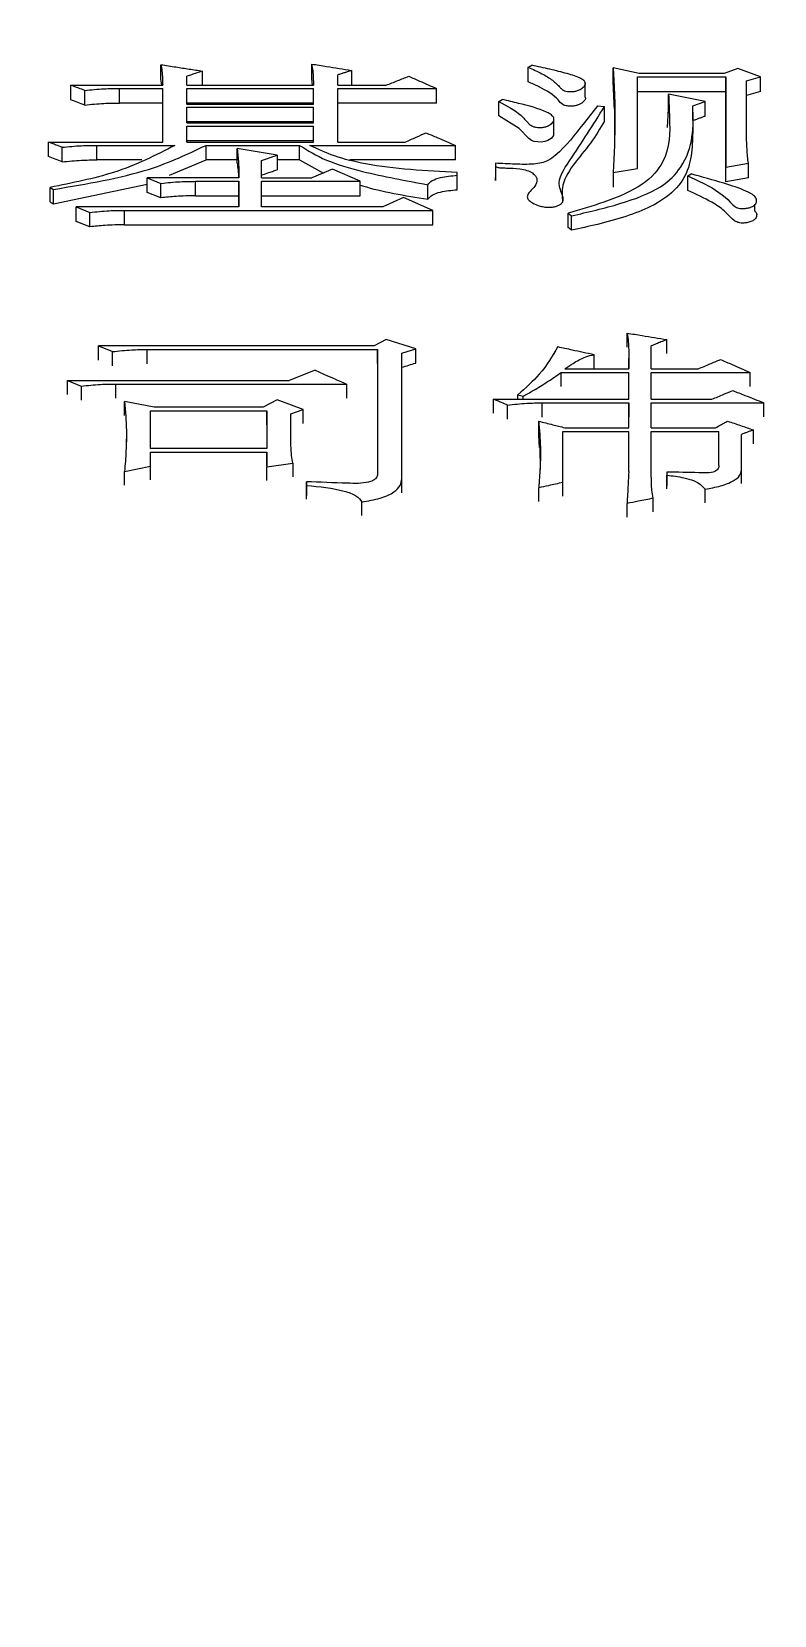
# Model space of a CAD drawing. Header units: millimetres. Extents: x 6533 to 7793, y 6972 to 7863.
# Drawn here: x 6899.39 to 6904.02, y 7310.29 to 7320.18 of the extents above; entities that cross this region are included whole.
import ezdxf

# ---------------------------------------------------------------- set-up
doc = ezdxf.new("R2010")
doc.units = ezdxf.units.MM

msp = doc.modelspace()

# ---------------------------------------------------------------- linework, layer by layer
at = {"color": 7, "linetype": 'Continuous', "lineweight": 25}
for p, q in [((6901.1348, 7319.8826), (6901.1348, 7319.9739)), ((6902.487, 7319.8627), (6902.487, 7319.954)), ((6903.1793, 7319.914), (6903.017, 7319.95)), ((6900.1987, 7319.8417), (6900.1937, 7319.8786)), ((6900.3559, 7319.8417), (6900.3559, 7319.8979)), ((6901.1407, 7319.8417), (6901.1348, 7319.8826)), ((6901.2971, 7319.8417), (6901.297, 7319.906)), ((6902.8422, 7319.7667), (6902.8422, 7319.859)), ((6903.1684, 7319.8939), (6903.7201, 7319.8939)), ((6903.1685, 7319.3212), (6903.1684, 7319.8939)), ((6903.7093, 7319.914), (6903.1793, 7319.914)), ((6903.7958, 7319.946), (6903.7093, 7319.914)), ((6903.7201, 7319.8939), (6903.7201, 7319.3295)), ((6903.9365, 7319.8939), (6903.7958, 7319.946)), ((6903.8499, 7319.8698), (6903.9365, 7319.8939)), ((6903.8499, 7319.5201), (6903.8499, 7319.8698)), ((6899.6312, 7319.8417), (6900.2045, 7319.8417)), ((6899.6312, 7319.7505), (6899.6312, 7319.8417)), ((6899.7177, 7319.7183), (6899.7177, 7319.8094)), ((6899.9341, 7319.8215), (6900.2045, 7319.8215)), ((6899.9341, 7319.7304), (6899.9341, 7319.8215)), ((6900.2045, 7319.4871), (6900.2045, 7319.8215)), ((6900.3559, 7319.8417), (6901.1456, 7319.8417)), ((6900.3559, 7319.8215), (6901.1456, 7319.8215)), ((6900.3559, 7319.7244), (6900.3559, 7319.8215)), ((6901.1456, 7319.7244), (6901.1456, 7319.8215)), ((6901.2971, 7319.8417), (6901.5999, 7319.8417)), ((6901.2971, 7319.8215), (6901.9136, 7319.8215)), ((6901.2971, 7319.4871), (6901.2971, 7319.8215)), ((6901.3836, 7319.8427), (6901.3804, 7319.8417)), ((6903.1684, 7319.8027), (6903.7201, 7319.8027)), ((6903.5903, 7319.7407), (6903.3632, 7319.7852)), ((6903.3632, 7319.6941), (6903.3632, 7319.7852)), ((6903.7201, 7319.239), (6903.7201, 7319.8027)), ((6903.9365, 7319.8027), (6903.8499, 7319.7786)), ((6900.2045, 7319.7304), (6899.9341, 7319.7304)), ((6900.2045, 7319.4871), (6900.2045, 7319.7304)), ((6901.1456, 7319.7304), (6900.3559, 7319.7304)), ((6900.3559, 7319.7244), (6901.1456, 7319.7244)), ((6900.3559, 7319.7041), (6901.1456, 7319.7041)), ((6900.356, 7319.6062), (6900.3559, 7319.7041)), ((6901.1456, 7319.7244), (6901.1456, 7319.7304)), ((6901.1456, 7319.6062), (6901.1456, 7319.7041)), ((6901.9136, 7319.7304), (6901.2971, 7319.7304)), ((6902.3031, 7319.6497), (6902.3031, 7319.7407)), ((6902.9197, 7319.7123), (6902.9629, 7319.7082)), ((6902.9629, 7319.6172), (6902.9629, 7319.7082)), ((6903.3553, 7319.5777), (6903.3632, 7319.6941)), ((6903.5146, 7319.7123), (6903.5903, 7319.7407)), ((6903.5146, 7319.6213), (6903.5146, 7319.7122)), ((6901.1456, 7319.6132), (6900.3559, 7319.6132)), ((6900.356, 7319.6062), (6901.1456, 7319.6062)), ((6900.356, 7319.5858), (6901.1456, 7319.5858)), ((6900.356, 7319.4871), (6900.356, 7319.5858)), ((6901.1456, 7319.6062), (6901.1456, 7319.6132)), ((6901.1456, 7319.4871), (6901.1456, 7319.5858)), ((6902.6454, 7319.5464), (6902.6454, 7319.6384)), ((6899.4906, 7319.4871), (6900.2045, 7319.4871)), ((6899.4906, 7319.3964), (6899.4906, 7319.4871)), ((6899.7935, 7319.4665), (6900.2802, 7319.4665)), ((6899.7935, 7319.3758), (6899.7935, 7319.4665)), ((6901.1456, 7319.4949), (6900.356, 7319.4949)), ((6900.356, 7319.4871), (6901.1456, 7319.4871)), ((6900.4749, 7319.4665), (6901.0591, 7319.4665)), ((6900.4749, 7319.3758), (6900.4749, 7319.4665)), ((6901.0591, 7319.3758), (6901.0591, 7319.4665)), ((6901.124, 7319.4665), (6902.0326, 7319.4665)), ((6901.1456, 7319.4871), (6901.1456, 7319.4949)), ((6901.2971, 7319.4871), (6901.7189, 7319.4871)), ((6899.5771, 7319.3634), (6899.5771, 7319.4541)), ((6900.0748, 7319.3758), (6899.7935, 7319.3758)), ((6900.2479, 7319.2812), (6900.4749, 7319.3758)), ((6900.6697, 7319.3758), (6900.4749, 7319.3758)), ((6900.9185, 7319.4044), (6900.6697, 7319.4458)), ((6900.8211, 7319.3712), (6900.9185, 7319.4044)), ((6900.8211, 7319.2627), (6900.8211, 7319.3712)), ((6901.0591, 7319.3758), (6900.9185, 7319.3758)), ((6901.0591, 7319.3758), (6901.209, 7319.2938)), ((6902.0326, 7319.3758), (6901.3728, 7319.3758)), ((6900.1072, 7319.2627), (6900.1937, 7319.2292)), ((6900.6805, 7319.2627), (6900.1072, 7319.2627)), ((6900.1072, 7319.1723), (6900.1072, 7319.2627)), ((6900.8211, 7319.2627), (6901.1348, 7319.2627)), ((6901.2646, 7319.317), (6901.1348, 7319.2627)), ((6901.4377, 7319.2418), (6901.2646, 7319.317)), ((6902.0435, 7319.2794), (6902.0435, 7319.2962)), ((6902.0435, 7319.189), (6902.0435, 7319.2794)), ((6902.2814, 7319.3545), (6902.2814, 7319.3379)), ((6902.2814, 7319.3545), (6902.2814, 7319.264)), ((6902.2814, 7319.3379), (6902.2814, 7319.2474)), ((6902.2814, 7319.2474), (6902.2814, 7319.264)), ((6903.017, 7319.2962), (6903.1685, 7319.3212)), ((6903.4822, 7319.1849), (6903.4822, 7319.2753)), ((6903.7201, 7319.3295), (6903.8608, 7319.3545)), ((6903.7201, 7319.239), (6903.7201, 7319.3295)), ((6903.8608, 7319.264), (6903.7201, 7319.239)), ((6899.523, 7319.1011), (6900.1072, 7319.2243)), ((6899.523, 7319.1011), (6899.523, 7319.1914)), ((6900.1937, 7319.1388), (6900.1072, 7319.1723)), ((6900.1937, 7319.1388), (6900.1937, 7319.2292)), ((6900.4101, 7319.2418), (6900.6805, 7319.2418)), ((6900.4101, 7319.1514), (6900.4101, 7319.2418)), ((6900.6805, 7319.2418), (6900.6805, 7319.0817)), ((6900.8211, 7319.2418), (6901.4377, 7319.2418)), ((6900.8211, 7319.0817), (6900.8211, 7319.2418)), ((6899.6637, 7319.0817), (6899.7502, 7319.0478)), ((6900.6805, 7319.0817), (6899.6637, 7319.0817)), ((6899.6637, 7318.9915), (6899.6637, 7319.0817)), ((6899.9665, 7319.0605), (6901.892, 7319.0605)), ((6899.9665, 7318.9704), (6899.9665, 7319.0605)), ((6900.4101, 7319.1514), (6900.6805, 7319.1514)), ((6900.6805, 7319.0817), (6900.6805, 7319.1514)), ((6900.8211, 7319.1514), (6901.4377, 7319.1514)), ((6901.5783, 7319.0817), (6900.8211, 7319.0817)), ((6901.7081, 7319.1408), (6901.5783, 7319.0817)), ((6901.892, 7319.0605), (6901.7081, 7319.1408)), ((6903.902, 7319.1432), (6903.902, 7319.1467)), ((6903.902, 7319.0553), (6903.902, 7319.0982)), ((6899.7502, 7318.9576), (6899.6637, 7318.9915)), ((6899.7502, 7318.9576), (6899.7502, 7319.0478)), ((6899.9665, 7318.9704), (6901.892, 7318.9704)), ((6902.7358, 7319.0435), (6902.7574, 7319.0265)), ((6902.7358, 7318.9534), (6902.7358, 7319.0435)), ((6902.7574, 7318.9364), (6902.7358, 7318.9534)), ((6899.8043, 7318.2143), (6899.8909, 7318.1786)), ((6901.5243, 7318.2143), (6899.8043, 7318.2143)), ((6899.8043, 7318.126), (6899.8043, 7318.2143)), ((6899.8909, 7318.0904), (6899.8909, 7318.1786)), ((6900.1072, 7318.192), (6901.5459, 7318.192)), ((6900.1072, 7318.103), (6900.1072, 7318.192)), ((6901.6, 7318.2543), (6901.5243, 7318.2143)), ((6901.5459, 7318.192), (6901.5459, 7317.4081)), ((6901.7839, 7318.1964), (6901.6, 7318.2543)), ((6901.6973, 7318.1696), (6901.7839, 7318.1964)), ((6903.255, 7318.0711), (6903.255, 7318.2143)), ((6901.6974, 7317.3848), (6901.6973, 7318.1696)), ((6902.8981, 7318.0726), (6902.8981, 7318.1607)), ((6903.1144, 7318.0711), (6903.1144, 7318.1383)), ((6903.1144, 7318.1383), (6903.1144, 7318.0711)), ((6899.6096, 7317.9991), (6899.6961, 7317.9629)), ((6899.6096, 7317.9991), (6900.9942, 7317.9991)), ((6899.6096, 7317.9115), (6899.6096, 7317.9991)), ((6899.9125, 7317.9765), (6901.3512, 7317.9765)), ((6899.9125, 7317.889), (6899.9125, 7317.9765)), ((6901.1565, 7318.0621), (6900.9942, 7317.9991)), ((6902.6925, 7318.0486), (6903.1144, 7318.0486)), ((6902.6925, 7317.9609), (6902.6925, 7318.0486)), ((6902.7142, 7318.0711), (6903.1144, 7318.0711)), ((6903.1144, 7317.8814), (6903.1144, 7318.0486)), ((6903.255, 7318.0711), (6903.5471, 7318.0711)), ((6903.255, 7318.0486), (6903.8716, 7318.0486)), ((6903.255, 7317.8814), (6903.255, 7318.0486)), ((6900.9185, 7317.8769), (6900.832, 7317.8314)), ((6901.0808, 7317.8178), (6900.9185, 7317.8769)), ((6902.2707, 7317.8814), (6903.1144, 7317.8814)), ((6902.2707, 7317.7943), (6902.2707, 7317.8814)), ((6902.4221, 7317.8814), (6902.4221, 7317.9086)), ((6902.4546, 7317.8814), (6902.4546, 7317.8996)), ((6903.255, 7317.8814), (6903.6336, 7317.8814)), ((6900.1505, 7317.8314), (6899.9666, 7317.8678)), ((6900.1288, 7317.8087), (6900.8536, 7317.8087)), ((6900.1289, 7317.5748), (6900.1288, 7317.8087)), ((6900.832, 7317.8314), (6900.1505, 7317.8314)), ((6900.8536, 7317.8087), (6900.8536, 7317.5748)), ((6901.005, 7317.7904), (6901.0808, 7317.8178)), ((6901.0051, 7317.5979), (6901.005, 7317.7904)), ((6902.3572, 7317.758), (6902.3572, 7317.8451)), ((6902.5736, 7317.8587), (6903.1144, 7317.8587)), ((6902.5736, 7317.7701), (6902.5736, 7317.8587)), ((6903.1144, 7317.7036), (6903.1144, 7317.8587)), ((6903.1144, 7317.8587), (6903.1144, 7317.7716)), ((6903.255, 7317.8587), (6903.9582, 7317.8587)), ((6903.255, 7317.7036), (6903.255, 7317.8587)), ((6902.7034, 7317.6806), (6903.1144, 7317.6806)), ((6902.7034, 7317.3615), (6902.7034, 7317.6806)), ((6902.7142, 7317.7036), (6903.1144, 7317.7036)), ((6903.1144, 7317.4313), (6903.1144, 7317.6806)), ((6903.255, 7317.7036), (6903.6553, 7317.7036)), ((6903.255, 7317.6806), (6903.6769, 7317.6806)), ((6903.2551, 7317.3988), (6903.255, 7317.6806)), ((6903.6769, 7317.4685), (6903.6769, 7317.6806)), ((6902.5562, 7317.58), (6902.5519, 7317.6563)), ((6903.8176, 7317.4406), (6903.8176, 7317.6623)), ((6900.8536, 7317.5748), (6900.1289, 7317.5748)), ((6900.1289, 7317.5518), (6900.8536, 7317.5518)), ((6900.1289, 7317.4638), (6900.1289, 7317.5518)), ((6900.8536, 7317.5518), (6900.8536, 7317.4592)), ((6900.8536, 7317.4592), (6901.0159, 7317.4824)), ((6901.0159, 7317.4824), (6901.0159, 7317.3966)), ((6899.9666, 7317.4313), (6900.1289, 7317.4638)), ((6899.9666, 7317.3457), (6899.9666, 7317.4313)), ((6900.8536, 7317.3734), (6900.8536, 7317.4592)), ((6901.6974, 7317.2968), (6901.6974, 7317.3848)), ((6903.3524, 7317.4267), (6903.3524, 7317.4081)), ((6903.3524, 7317.4267), (6903.3524, 7317.3411)), ((6903.3524, 7317.3225), (6903.3524, 7317.4081)), ((6903.8176, 7317.3549), (6903.8176, 7317.4406)), ((6901.1024, 7317.3428), (6901.1024, 7317.3661)), ((6901.1024, 7317.3661), (6901.1024, 7317.2807)), ((6901.1024, 7317.2575), (6901.1024, 7317.3428)), ((6902.5519, 7317.2435), (6902.5519, 7317.3288)), ((6903.5904, 7317.2342), (6903.5904, 7317.3195)), ((6903.1036, 7317.1455), (6903.1036, 7317.2305))]:
    msp.add_line(p, q, dxfattribs=at)
at = {"color": 7, "linetype": 'Continuous', "lineweight": 25, "flags": 128}
for points in [[(6900.1937, 7319.8786), (6900.1937, 7319.9298), (6900.1937, 7319.9699)], [(6902.487, 7319.954), (6902.4978, 7319.96), (6902.5086, 7319.966)], [(6903.017, 7319.8587), (6903.017, 7319.9098), (6903.017, 7319.95)], [(6900.4533, 7319.8417), (6900.4533, 7319.8898), (6900.4533, 7319.93)], [(6901.3836, 7319.934), (6901.3836, 7319.8829), (6901.3836, 7319.8427)], [(6903.7201, 7319.8027), (6903.7201, 7319.8538), (6903.7201, 7319.8939)], [(6903.9365, 7319.8027), (6903.9365, 7319.8538), (6903.9365, 7319.8939)], [(6900.2045, 7319.7304), (6900.2045, 7319.7814), (6900.2045, 7319.8215)], [(6901.1456, 7319.7304), (6901.1456, 7319.7814), (6901.1456, 7319.8215)], [(6901.9136, 7319.7304), (6901.9136, 7319.7814), (6901.9136, 7319.8215)], [(6902.3031, 7319.7407), (6902.3139, 7319.7468), (6902.3247, 7319.7528)], [(6901.1456, 7319.6132), (6901.1456, 7319.6641), (6901.1456, 7319.7041)], [(6903.5903, 7319.6496), (6903.5903, 7319.7006), (6903.5903, 7319.7407)], [(6901.1456, 7319.4949), (6901.1456, 7319.5458), (6901.1456, 7319.5858)], [(6902.6448, 7319.547), (6902.6453, 7319.528), (6902.6297, 7319.5091), (6902.6081, 7319.4962), (6902.5896, 7319.4902), (6902.5671, 7319.4873), (6902.5464, 7319.4877), (6902.5246, 7319.4911), (6902.5075, 7319.4974), (6902.4907, 7319.5099), (6902.4304, 7319.5723), (6902.3032, 7319.6497), (6902.3032, 7319.6497)], [(6902.0326, 7319.3758), (6902.0326, 7319.4266), (6902.0326, 7319.4665)], [(6900.6697, 7319.3552), (6900.6697, 7319.4059), (6900.6697, 7319.4458)], [(6900.9185, 7319.4044), (6900.9185, 7319.3536), (6900.9185, 7319.3138)], [(6903.017, 7319.2962), (6903.017, 7319.2455), (6903.017, 7319.2057)], [(6903.4822, 7319.2753), (6903.493, 7319.2815), (6903.5038, 7319.2878)], [(6903.8608, 7319.264), (6903.8608, 7319.3147), (6903.8608, 7319.3545)], [(6899.5014, 7319.204), (6899.5122, 7319.1977), (6899.523, 7319.1914)], [(6899.5014, 7319.1137), (6899.5014, 7319.1466), (6899.5014, 7319.1753), (6899.5014, 7319.204)], [(6900.6805, 7319.1514), (6900.6805, 7319.202), (6900.6805, 7319.2418)], [(6901.4377, 7319.1514), (6901.4377, 7319.202), (6901.4377, 7319.2418)], [(6899.5014, 7319.1137), (6899.5068, 7319.1105), (6899.5122, 7319.1074), (6899.523, 7319.1011)], [(6901.892, 7318.9704), (6901.892, 7319.0208), (6901.892, 7319.0605)], [(6902.7574, 7318.9364), (6902.7574, 7318.9768), (6902.7574, 7319.0016), (6902.7574, 7319.0265)], [(6903.1036, 7318.2058), (6903.1036, 7318.2551), (6903.1036, 7318.2943)], [(6901.5459, 7318.1038), (6901.5459, 7318.1528), (6901.5459, 7318.192)], [(6901.7839, 7318.1074), (6901.7839, 7318.1573), (6901.7839, 7318.1964)], [(6903.3524, 7318.166), (6903.3524, 7318.2151), (6903.3524, 7318.2543)], [(6901.3512, 7317.9765), (6901.3512, 7317.9268), (6901.3512, 7317.889)], [(6903.1144, 7317.9609), (6903.1144, 7318.0095), (6903.1144, 7318.0486)], [(6903.8716, 7317.9609), (6903.8716, 7318.0095), (6903.8716, 7318.0486)], [(6899.6961, 7317.9629), (6899.6962, 7317.9186), (6899.6961, 7317.8755)], [(6902.4221, 7317.9086), (6902.4383, 7317.9041), (6902.4546, 7317.8996)], [(6899.9666, 7317.7807), (6899.9666, 7317.8288), (6899.9666, 7317.8678)], [(6900.8536, 7317.7217), (6900.8536, 7317.7697), (6900.8536, 7317.8087)], [(6901.0808, 7317.7308), (6901.0808, 7317.7788), (6901.0808, 7317.8178)], [(6903.9582, 7317.7716), (6903.9582, 7317.8197), (6903.9582, 7317.8587)], [(6902.5519, 7317.6563), (6902.5519, 7317.7058), (6902.5519, 7317.7448)], [(6903.1144, 7317.5942), (6903.1144, 7317.6418), (6903.1144, 7317.6806)], [(6903.6769, 7317.5942), (6903.6769, 7317.6418), (6903.6769, 7317.6806)], [(6903.8933, 7317.6033), (6903.8933, 7317.6509), (6903.8933, 7317.6898)], [(6900.8536, 7317.4657), (6900.8536, 7317.513), (6900.8536, 7317.5518)], [(6900.1289, 7317.3781), (6900.1289, 7317.4251), (6900.1289, 7317.4638)], [(6902.7034, 7317.2761), (6902.7034, 7317.3228), (6902.7034, 7317.3615)], [(6901.4486, 7317.1549), (6901.4486, 7317.178), (6901.4486, 7317.204), (6901.4486, 7317.2399)], [(6903.2659, 7317.1783), (6903.2659, 7317.2247), (6903.2659, 7317.2633)]]:
    msp.add_lwpolyline(points, dxfattribs=at)
at = {"color": 7, "linetype": 'Continuous', "lineweight": 25}
for radius in [93.7404, 91.4796]:
    msp.add_circle((6991.4693, 7251.3691), radius, dxfattribs=at)
for radius, start, end in [(100, 99.723265, 170.276735), (98.3174, 98.665923, 171.33409), (97.3188, 97.124363, 172.875637), (90.3408, 353.648968, 186.351032), (89.8754, 353.648968, 186.351032), (98.8966, 139.098109, 170.085406)]:
    msp.add_arc((6991.4693, 7251.3691), radius, start, end, dxfattribs=at)
for points, knots in [([(6900.1937, 7319.9699), (6900.1957, 7319.9563), (6900.1999, 7319.9283), (6900.2033, 7319.8855), (6900.2041, 7319.8563), (6900.2045, 7319.8417)], [0, 0, 0, 0, 0.319584, 0.659717, 1, 1, 1, 1]), ([(6900.1937, 7319.9699), (6900.2249, 7319.9651), (6900.2837, 7319.9561), (6900.3703, 7319.9428), (6900.4256, 7319.9343), (6900.4533, 7319.93)], [0, 0, 0, 0, 0.360405, 0.680202, 1, 1, 1, 1]), ([(6901.1348, 7319.9739), (6901.137, 7319.9601), (6901.1417, 7319.9313), (6901.1447, 7319.8872), (6901.1453, 7319.8569), (6901.1456, 7319.8417)], [0, 0, 0, 0, 0.314477, 0.657155, 1, 1, 1, 1]), ([(6901.1348, 7319.9739), (6901.1658, 7319.969), (6901.2228, 7319.9598), (6901.3057, 7319.9465), (6901.3576, 7319.9382), (6901.3836, 7319.934)], [0, 0, 0, 0, 0.374011, 0.687005, 1, 1, 1, 1]), ([(6902.487, 7319.954), (6902.5163, 7319.9408), (6902.5721, 7319.9155), (6902.6411, 7319.8734), (6902.6761, 7319.8384), (6902.6969, 7319.8156), (6902.7129, 7319.8069), (6902.73, 7319.8028), (6902.7493, 7319.8013), (6902.7697, 7319.8021), (6902.792, 7319.8064), (6902.8165, 7319.817), (6902.8351, 7319.8321), (6902.8462, 7319.8501), (6902.839, 7319.868), (6902.8061, 7319.8926), (6902.7255, 7319.9159), (6902.622, 7319.9421), (6902.5465, 7319.958), (6902.5086, 7319.966)], [0, 0, 0, 0, 0.120486, 0.230167, 0.339822, 0.3746, 0.39298, 0.411575, 0.427591, 0.446557, 0.467304, 0.493911, 0.54294, 0.579845, 0.617018, 0.661528, 0.765545, 0.882402, 1, 1, 1, 1]), ([(6903.017, 7319.95), (6903.0189, 7319.9152), (6903.0247, 7319.8107), (6903.0312, 7319.5946), (6903.0224, 7319.4093), (6903.017, 7319.2962)], [0, 0, 0, 0, 0.1629699, 0.4889248, 1, 1, 1, 1]), ([(6900.4533, 7319.93), (6900.4403, 7319.9257), (6900.4176, 7319.9182), (6900.3851, 7319.9076), (6900.3657, 7319.9011), (6900.3559, 7319.8979)], [0, 0, 0, 0, 0.400148, 0.700074, 1, 1, 1, 1]), ([(6901.3836, 7319.934), (6901.3764, 7319.9317), (6901.362, 7319.927), (6901.3403, 7319.92), (6901.3187, 7319.913), (6901.3043, 7319.9083), (6901.297, 7319.906)], [0, 0, 0, 0, 0.25, 0.5, 0.75, 1, 1, 1, 1]), ([(6901.5999, 7319.8417), (6901.6119, 7319.8465), (6901.6357, 7319.856), (6901.6826, 7319.8748), (6901.7176, 7319.8887), (6901.7406, 7319.8979)], [0, 0, 0, 0, 0.254609, 0.509219, 1, 1, 1, 1]), ([(6901.7406, 7319.8979), (6901.7633, 7319.8879), (6901.8035, 7319.8702), (6901.8612, 7319.8448), (6901.8961, 7319.8293), (6901.9136, 7319.8215)], [0, 0, 0, 0, 0.393554, 0.696777, 1, 1, 1, 1]), ([(6902.8416, 7319.7672), (6902.842, 7319.7666), (6902.8466, 7319.7606), (6902.8388, 7319.7451), (6902.821, 7319.7286), (6902.7963, 7319.7168), (6902.7753, 7319.7117), (6902.7527, 7319.7101), (6902.7316, 7319.7114), (6902.7145, 7319.7153), (6902.6906, 7319.7272), (6902.6608, 7319.7719), (6902.5837, 7319.8194), (6902.5087, 7319.853), (6902.487, 7319.8627)], [0, 0, 0, 0, 0.00623, 0.07129, 0.168197, 0.209054, 0.243912, 0.27882, 0.313578, 0.340517, 0.367396, 0.483957, 0.850935, 1, 1, 1, 1]), ([(6903.0237, 7319.7084), (6903.0231, 7319.7246), (6903.0222, 7319.7494), (6903.0207, 7319.7824), (6903.0191, 7319.8164), (6903.0178, 7319.8418), (6903.017, 7319.8587)], [0, 0, 0, 0, 0.321236, 0.490927, 0.660617, 1, 1, 1, 1]), ([(6899.7177, 7319.8094), (6899.7054, 7319.814), (6899.6848, 7319.8217), (6899.6559, 7319.8325), (6899.6394, 7319.8386), (6899.6312, 7319.8417)], [0, 0, 0, 0, 0.42836, 0.71418, 1, 1, 1, 1]), ([(6899.7177, 7319.8094), (6899.7575, 7319.8134), (6899.8286, 7319.8206), (6899.9018, 7319.8213), (6899.9341, 7319.8215)], [0, 0, 0, 0, 0.558835, 1, 1, 1, 1]), ([(6902.3032, 7319.7407), (6902.3544, 7319.7131), (6902.4311, 7319.6718), (6902.475, 7319.6173), (6902.4978, 7319.593), (6902.5159, 7319.5837), (6902.5362, 7319.5791), (6902.5589, 7319.5775), (6902.5814, 7319.5788), (6902.6042, 7319.5845), (6902.6275, 7319.5964), (6902.6468, 7319.6146), (6902.6485, 7319.6366), (6902.634, 7319.6573), (6902.5665, 7319.6924), (6902.4556, 7319.7218), (6902.3583, 7319.7449), (6902.3247, 7319.7529)], [0, 0, 0, 0, 0.226354, 0.339207, 0.374159, 0.395068, 0.416135, 0.435555, 0.456987, 0.476773, 0.506217, 0.555773, 0.604136, 0.646938, 0.693733, 0.894301, 1, 1, 1, 1]), ([(6903.3632, 7319.7852), (6903.365, 7319.7364), (6903.3702, 7319.5969), (6903.3748, 7319.4036), (6903.2181, 7319.2171), (6902.9851, 7319.1149), (6902.8116, 7319.0652), (6902.7358, 7319.0435)], [0, 0, 0, 0, 0.178225, 0.509524, 0.685628, 0.86265, 1, 1, 1, 1]), ([(6899.7177, 7319.7183), (6899.7033, 7319.7237), (6899.6745, 7319.7344), (6899.6456, 7319.7452), (6899.6312, 7319.7505)], [0, 0, 0, 0, 0.499999, 1, 1, 1, 1]), ([(6899.7177, 7319.7183), (6899.7575, 7319.7223), (6899.8286, 7319.7295), (6899.9018, 7319.7301), (6899.9341, 7319.7304)], [0, 0, 0, 0, 0.558823, 1, 1, 1, 1]), ([(6902.9197, 7319.7123), (6902.8888, 7319.6741), (6902.8056, 7319.5709), (6902.7196, 7319.4539), (6902.6202, 7319.374), (6902.5716, 7319.3558), (6902.5004, 7319.346), (6902.4017, 7319.3489), (6902.3221, 7319.3526), (6902.2814, 7319.3545)], [0, 0, 0, 0, 0.239125, 0.645779, 0.717633, 0.759609, 0.801685, 0.898672, 1, 1, 1, 1]), ([(6902.2814, 7319.3379), (6902.2821, 7319.3367), (6902.2833, 7319.3343), (6902.2892, 7319.331), (6902.3021, 7319.3275), (6902.3236, 7319.3257), (6902.3693, 7319.3244), (6902.4246, 7319.3233), (6902.4804, 7319.3109), (6902.5143, 7319.2949), (6902.5376, 7319.2718), (6902.5455, 7319.24), (6902.5249, 7319.2039), (6902.4916, 7319.1736), (6902.478, 7319.1478), (6902.4853, 7319.1258), (6902.5133, 7319.1051), (6902.5502, 7319.0891), (6902.5903, 7319.0804), (6902.6221, 7319.0789), (6902.6508, 7319.0826), (6902.6739, 7319.0898), (6902.692, 7319.1002), (6902.7043, 7319.1141), (6902.707, 7319.1518), (6902.6536, 7319.2371), (6902.7905, 7319.4349), (6902.8926, 7319.5967), (6902.9629, 7319.7082)], [0, 0, 0, 0, 0.003563, 0.007141, 0.011667, 0.022281, 0.03379, 0.068952, 0.089643, 0.110397, 0.130498, 0.162022, 0.201668, 0.236438, 0.259111, 0.277, 0.29888, 0.327265, 0.340596, 0.354041, 0.36589, 0.376926, 0.38899, 0.402934, 0.419058, 0.496673, 0.653151, 1, 1, 1, 1]), ([(6902.7574, 7319.0265), (6902.8599, 7319.0501), (6903.0657, 7319.0974), (6903.3254, 7319.1963), (6903.5232, 7319.4104), (6903.5182, 7319.5831), (6903.5146, 7319.7123)], [0, 0, 0, 0, 0.1809591, 0.3632423, 0.5242316, 1, 1, 1, 1]), ([(6903.0238, 7319.7109), (6903.0247, 7319.6771), (6903.0267, 7319.6021), (6903.026, 7319.5397), (6903.0256, 7319.5054)], [0, 0, 0, 0, 0.4518535, 1, 1, 1, 1]), ([(6902.9629, 7319.6172), (6902.9362, 7319.5722), (6902.8545, 7319.4345), (6902.6869, 7319.2718), (6902.6984, 7319.1446), (6902.7009, 7319.1165)], [0, 0, 0, 0, 0.274599, 0.839535, 1, 1, 1, 1]), ([(6903.5146, 7319.6213), (6903.514, 7319.5732), (6903.5124, 7319.4285), (6903.4839, 7319.2351), (6903.2346, 7319.0621), (6902.9899, 7318.9876), (6902.8113, 7318.9483), (6902.7574, 7318.9364)], [0, 0, 0, 0, 0.180756, 0.544805, 0.687033, 0.905677, 1, 1, 1, 1]), ([(6903.5146, 7319.6213), (6903.5209, 7319.6236), (6903.5335, 7319.6284), (6903.5525, 7319.6355), (6903.5714, 7319.6426), (6903.584, 7319.6473), (6903.5903, 7319.6496)], [0, 0, 0, 0, 0.25, 0.5, 0.75, 1, 1, 1, 1]), ([(6899.5771, 7319.4541), (6899.5648, 7319.4588), (6899.5442, 7319.4667), (6899.5153, 7319.4777), (6899.4988, 7319.484), (6899.4906, 7319.4871)], [0, 0, 0, 0, 0.42836, 0.71418, 1, 1, 1, 1]), ([(6900.2802, 7319.4665), (6900.1616, 7319.405), (6899.9465, 7319.2933), (6899.6393, 7319.2317), (6899.5014, 7319.204)], [0, 0, 0, 0, 0.551009, 1, 1, 1, 1]), ([(6899.523, 7319.1914), (6899.7321, 7319.2264), (6900.1005, 7319.2881), (6900.3619, 7319.4126), (6900.4749, 7319.4665)], [0, 0, 0, 0, 0.567388, 1, 1, 1, 1]), ([(6899.5771, 7319.4541), (6899.6169, 7319.4582), (6899.688, 7319.4655), (6899.7612, 7319.4662), (6899.7935, 7319.4665)], [0, 0, 0, 0, 0.558835, 1, 1, 1, 1]), ([(6901.0591, 7319.4665), (6901.1107, 7319.4343), (6901.2154, 7319.369), (6901.4974, 7319.2873), (6901.7216, 7319.2461), (6901.8596, 7319.2208)], [0, 0, 0, 0, 0.271719, 0.55196, 1, 1, 1, 1]), ([(6902.0435, 7319.2962), (6901.8471, 7319.3068), (6901.5751, 7319.3215), (6901.271, 7319.3956), (6901.1726, 7319.443), (6901.124, 7319.4665)], [0, 0, 0, 0, 0.568218, 0.786771, 1, 1, 1, 1]), ([(6901.7189, 7319.4871), (6901.7304, 7319.4922), (6901.7533, 7319.5024), (6901.7966, 7319.5216), (6901.8284, 7319.5357), (6901.8487, 7319.5447)], [0, 0, 0, 0, 0.264853, 0.529705, 1, 1, 1, 1]), ([(6901.8487, 7319.5447), (6901.8722, 7319.5348), (6901.9145, 7319.5168), (6901.9758, 7319.4907), (6902.0137, 7319.4745), (6902.0326, 7319.4665)], [0, 0, 0, 0, 0.382288, 0.691144, 1, 1, 1, 1]), ([(6903.8608, 7319.3545), (6903.8591, 7319.3689), (6903.8559, 7319.3975), (6903.8512, 7319.4528), (6903.8505, 7319.4935), (6903.8499, 7319.52)], [0, 0, 0, 0, 0.2587287, 0.5174633, 1, 1, 1, 1]), ([(6899.5771, 7319.3634), (6899.5627, 7319.3689), (6899.5338, 7319.3799), (6899.505, 7319.3909), (6899.4906, 7319.3964)], [0, 0, 0, 0, 0.499999, 1, 1, 1, 1]), ([(6899.5771, 7319.3634), (6899.6169, 7319.3675), (6899.688, 7319.3749), (6899.7612, 7319.3755), (6899.7935, 7319.3758)], [0, 0, 0, 0, 0.558823, 1, 1, 1, 1]), ([(6900.6697, 7319.4458), (6900.673, 7319.4157), (6900.6781, 7319.3703), (6900.6799, 7319.3092), (6900.6803, 7319.2782), (6900.6805, 7319.2627)], [0, 0, 0, 0, 0.494848, 0.747411, 1, 1, 1, 1]), ([(6900.6697, 7319.3552), (6900.6733, 7319.3254), (6900.6771, 7319.2947), (6900.6782, 7319.2637), (6900.6782, 7319.2627)], [0, 0, 0, 0, 0.96717, 1, 1, 1, 1]), ([(6900.8211, 7319.2806), (6900.8341, 7319.285), (6900.8568, 7319.2928), (6900.8893, 7319.3039), (6900.9087, 7319.3105), (6900.9185, 7319.3138)], [0, 0, 0, 0, 0.400352, 0.700176, 1, 1, 1, 1]), ([(6901.8596, 7319.2208), (6901.8674, 7319.2296), (6901.8835, 7319.2476), (6901.9476, 7319.2714), (6902.0068, 7319.2763), (6902.0435, 7319.2794)], [0, 0, 0, 0, 0.268716, 0.54683, 1, 1, 1, 1]), ([(6903.4822, 7319.2753), (6903.5177, 7319.2593), (6903.6246, 7319.2111), (6903.7251, 7319.1443), (6903.7689, 7319.0858), (6903.7989, 7319.0738), (6903.8166, 7319.0711), (6903.838, 7319.0715), (6903.8608, 7319.0752), (6903.8833, 7319.0826), (6903.9026, 7319.0948), (6903.9133, 7319.1118), (6903.9133, 7319.1328), (6903.8937, 7319.1578), (6903.825, 7319.1923), (6903.6917, 7319.2363), (6903.5727, 7319.2689), (6903.5038, 7319.2878)], [0, 0, 0, 0, 0.115426, 0.348555, 0.412099, 0.425321, 0.438687, 0.453029, 0.472544, 0.492548, 0.515348, 0.548273, 0.582424, 0.623383, 0.682551, 0.816351, 1, 1, 1, 1]), ([(6900.1937, 7319.2292), (6900.2335, 7319.2334), (6900.3046, 7319.2408), (6900.3778, 7319.2415), (6900.4101, 7319.2418)], [0, 0, 0, 0, 0.558835, 1, 1, 1, 1]), ([(6901.4377, 7319.2181), (6901.4427, 7319.2165), (6901.5684, 7319.1768), (6901.717, 7319.1531), (6901.8596, 7319.1304)], [0, 0, 0, 0, 0.040225, 1, 1, 1, 1]), ([(6901.8596, 7319.1304), (6901.8596, 7319.1388), (6901.8596, 7319.1556), (6901.8596, 7319.1857), (6901.8596, 7319.2074), (6901.8596, 7319.2208)], [0, 0, 0, 0, 0.27843, 0.55686, 1, 1, 1, 1]), ([(6901.8596, 7319.1304), (6901.8674, 7319.1393), (6901.8835, 7319.1572), (6901.9477, 7319.181), (6902.0068, 7319.1859), (6902.0435, 7319.189)], [0, 0, 0, 0, 0.268565, 0.546656, 1, 1, 1, 1]), ([(6903.9014, 7319.0557), (6903.9021, 7319.0552), (6903.9133, 7319.047), (6903.9149, 7319.0286), (6903.906, 7319.0075), (6903.8846, 7318.9927), (6903.86, 7318.9847), (6903.8357, 7318.9812), (6903.8158, 7318.9811), (6903.8002, 7318.9835), (6903.7839, 7318.9893), (6903.7494, 7319.0133), (6903.7167, 7319.0585), (6903.6195, 7319.1218), (6903.5341, 7319.161), (6903.4822, 7319.1849)], [0, 0, 0, 0, 0.0049933, 0.0815889, 0.147254, 0.1871153, 0.2271674, 0.2580438, 0.280288, 0.2991719, 0.318005, 0.356488, 0.537942, 0.7194724, 1, 1, 1, 1]), ([(6899.7502, 7319.0478), (6899.79, 7319.052), (6899.8611, 7319.0595), (6899.9343, 7319.0602), (6899.9665, 7319.0605)], [0, 0, 0, 0, 0.558835, 1, 1, 1, 1]), ([(6900.4101, 7319.1514), (6900.369, 7319.1509), (6900.2957, 7319.15), (6900.2248, 7319.1422), (6900.1937, 7319.1388)], [0, 0, 0, 0, 0.561086, 1, 1, 1, 1]), ([(6899.9665, 7318.9704), (6899.9255, 7318.9698), (6899.8522, 7318.9689), (6899.7813, 7318.9611), (6899.7502, 7318.9576)], [0, 0, 0, 0, 0.5610855, 1, 1, 1, 1]), ([(6903.1036, 7318.2943), (6903.1065, 7318.2762), (6903.112, 7318.2413), (6903.1142, 7318.1893), (6903.1143, 7318.1553), (6903.1144, 7318.1383)], [0, 0, 0, 0, 0.349478, 0.674651, 1, 1, 1, 1]), ([(6903.1036, 7318.2943), (6903.135, 7318.2893), (6903.1922, 7318.2801), (6903.2751, 7318.2668), (6903.3266, 7318.2585), (6903.3524, 7318.2543)], [0, 0, 0, 0, 0.378869, 0.689434, 1, 1, 1, 1]), ([(6899.8909, 7318.1786), (6899.9306, 7318.183), (6900.0018, 7318.191), (6900.0749, 7318.1917), (6900.1072, 7318.192)], [0, 0, 0, 0, 0.558835, 1, 1, 1, 1]), ([(6902.6709, 7318.2098), (6902.6374, 7318.1519), (6902.5772, 7318.0481), (6902.4697, 7317.9514), (6902.4221, 7317.9086)], [0, 0, 0, 0, 0.557381, 1, 1, 1, 1]), ([(6902.6709, 7318.2098), (6902.7011, 7318.2033), (6902.754, 7318.1919), (6902.8297, 7318.1755), (6902.8753, 7318.1656), (6902.8981, 7318.1607)], [0, 0, 0, 0, 0.397712, 0.698856, 1, 1, 1, 1]), ([(6903.3524, 7318.2543), (6903.34, 7318.2493), (6903.3176, 7318.24), (6903.2852, 7318.2267), (6903.2651, 7318.2184), (6903.255, 7318.2143)], [0, 0, 0, 0, 0.380769, 0.690385, 1, 1, 1, 1]), ([(6901.6973, 7318.0807), (6901.7118, 7318.0851), (6901.7406, 7318.0941), (6901.7695, 7318.103), (6901.7839, 7318.1074)], [0, 0, 0, 0, 0.4999995, 1, 1, 1, 1]), ([(6902.7142, 7318.0711), (6902.7311, 7318.0827), (6902.7591, 7318.1018), (6902.8035, 7318.1267), (6902.8448, 7318.1471), (6902.8802, 7318.1561), (6902.8981, 7318.1607)], [0, 0, 0, 0, 0.335639, 0.554348, 0.775254, 1, 1, 1, 1]), ([(6903.5471, 7318.0711), (6903.5595, 7318.0762), (6903.5842, 7318.0865), (6903.631, 7318.1059), (6903.6656, 7318.1202), (6903.6877, 7318.1294)], [0, 0, 0, 0, 0.26361, 0.527219, 1, 1, 1, 1]), ([(6903.6877, 7318.1294), (6903.7118, 7318.1188), (6903.7545, 7318.1001), (6903.8158, 7318.0732), (6903.853, 7318.0568), (6903.8716, 7318.0486)], [0, 0, 0, 0, 0.392599, 0.6963, 1, 1, 1, 1]), ([(6899.6961, 7317.9629), (6899.7359, 7317.9674), (6899.8071, 7317.9755), (6899.8802, 7317.9762), (6899.9125, 7317.9765)], [0, 0, 0, 0, 0.558839, 1, 1, 1, 1]), ([(6901.1565, 7318.0621), (6901.1806, 7318.0515), (6901.2251, 7318.032), (6901.29, 7318.0034), (6901.3308, 7317.9855), (6901.3512, 7317.9765)], [0, 0, 0, 0, 0.371336, 0.685668, 1, 1, 1, 1]), ([(6902.4546, 7317.8996), (6902.4757, 7317.9116), (6902.5285, 7317.9416), (6902.6087, 7317.991), (6902.6646, 7318.0294), (6902.6925, 7318.0486)], [0, 0, 0, 0, 0.249893, 0.624561, 1, 1, 1, 1]), ([(6902.3572, 7317.8451), (6902.3449, 7317.8503), (6902.3243, 7317.8589), (6902.2954, 7317.871), (6902.2789, 7317.878), (6902.2707, 7317.8814)], [0, 0, 0, 0, 0.42836, 0.71418, 1, 1, 1, 1]), ([(6903.6336, 7317.8814), (6903.646, 7317.8866), (6903.6707, 7317.897), (6903.714, 7317.9151), (6903.7449, 7317.928), (6903.7635, 7317.9358)], [0, 0, 0, 0, 0.285577, 0.571154, 1, 1, 1, 1]), ([(6903.7635, 7317.9358), (6903.7888, 7317.9258), (6903.8339, 7317.908), (6903.8988, 7317.8823), (6903.9384, 7317.8666), (6903.9582, 7317.8587)], [0, 0, 0, 0, 0.390379, 0.695189, 1, 1, 1, 1]), ([(6899.9666, 7317.8678), (6899.9717, 7317.8071), (6899.9802, 7317.7047), (6899.9764, 7317.5589), (6899.9699, 7317.4738), (6899.9666, 7317.4313)], [0, 0, 0, 0, 0.420758, 0.710282, 1, 1, 1, 1]), ([(6902.3572, 7317.8451), (6902.397, 7317.8496), (6902.4681, 7317.8577), (6902.5413, 7317.8584), (6902.5736, 7317.8587)], [0, 0, 0, 0, 0.558835, 1, 1, 1, 1]), ([(6902.5519, 7317.7448), (6902.5565, 7317.6905), (6902.5646, 7317.5947), (6902.562, 7317.4558), (6902.5553, 7317.3712), (6902.5519, 7317.3288)], [0, 0, 0, 0, 0.394437, 0.697091, 1, 1, 1, 1]), ([(6902.5519, 7317.7448), (6902.5666, 7317.741), (6902.5959, 7317.7336), (6902.6499, 7317.7199), (6902.6894, 7317.7099), (6902.7142, 7317.7036)], [0, 0, 0, 0, 0.27079, 0.54158, 1, 1, 1, 1]), ([(6903.6553, 7317.7036), (6903.6662, 7317.7095), (6903.6842, 7317.7193), (6903.7094, 7317.733), (6903.7238, 7317.7408), (6903.731, 7317.7448)], [0, 0, 0, 0, 0.4303518, 0.7151759, 1, 1, 1, 1]), ([(6903.731, 7317.7448), (6903.7581, 7317.7356), (6903.7986, 7317.7219), (6903.8527, 7317.7036), (6903.8797, 7317.6944), (6903.8933, 7317.6898)], [0, 0, 0, 0, 0.5, 0.75, 1, 1, 1, 1]), ([(6903.8933, 7317.6898), (6903.887, 7317.6875), (6903.8743, 7317.6829), (6903.8554, 7317.6761), (6903.8365, 7317.6692), (6903.8239, 7317.6646), (6903.8176, 7317.6623)], [0, 0, 0, 0, 0.25, 0.5, 0.75, 1, 1, 1, 1]), ([(6899.9759, 7317.6312), (6899.9759, 7317.6315), (6899.9758, 7317.6336), (6899.9764, 7317.615), (6899.9762, 7317.6037), (6899.9762, 7317.6029)], [0, 0, 0, 0, 0.147692, 0.945265, 1, 1, 1, 1]), ([(6901.0159, 7317.4824), (6901.0133, 7317.4982), (6901.009, 7317.5254), (6901.0063, 7317.564), (6901.0055, 7317.5866), (6901.0051, 7317.5979)], [0, 0, 0, 0, 0.411846, 0.705868, 1, 1, 1, 1]), ([(6902.5576, 7317.5881), (6902.5577, 7317.5873), (6902.5584, 7317.5742), (6902.562, 7317.4768), (6902.5597, 7317.4379), (6902.5584, 7317.4161)], [0, 0, 0, 0, 0.030201, 0.456191, 1, 1, 1, 1]), ([(6901.5459, 7317.4081), (6901.543, 7317.4), (6901.5384, 7317.3871), (6901.5162, 7317.3719), (6901.4615, 7317.354), (6901.3127, 7317.3585), (6901.1861, 7317.3631), (6901.1024, 7317.3661)], [0, 0, 0, 0, 0.1011983, 0.163077, 0.226913, 0.4890107, 1, 1, 1, 1]), ([(6901.4486, 7317.2399), (6901.4873, 7317.2468), (6901.5636, 7317.2604), (6901.6486, 7317.2974), (6901.6915, 7317.3418), (6901.6954, 7317.3705), (6901.6974, 7317.3848)], [0, 0, 0, 0, 0.291641, 0.573732, 0.788274, 1, 1, 1, 1]), ([(6903.1144, 7317.4313), (6903.1129, 7317.4036), (6903.1104, 7317.3565), (6903.1068, 7317.2895), (6903.1047, 7317.2502), (6903.1036, 7317.2305)], [0, 0, 0, 0, 0.414999, 0.707499, 1, 1, 1, 1]), ([(6903.2659, 7317.2633), (6903.2631, 7317.2799), (6903.258, 7317.3108), (6903.2557, 7317.356), (6903.2553, 7317.3845), (6903.2551, 7317.3987)], [0, 0, 0, 0, 0.367164, 0.6835, 1, 1, 1, 1]), ([(6903.6769, 7317.4685), (6903.6763, 7317.4617), (6903.6751, 7317.448), (6903.654, 7317.4267), (6903.6025, 7317.4206), (6903.5034, 7317.4243), (6903.4192, 7317.4256), (6903.3524, 7317.4267)], [0, 0, 0, 0, 0.1111883, 0.2235717, 0.3523579, 0.4858202, 1, 1, 1, 1]), ([(6903.3524, 7317.4081), (6903.3881, 7317.4031), (6903.4465, 7317.395), (6903.5217, 7317.376), (6903.5651, 7317.3494), (6903.582, 7317.3294), (6903.5904, 7317.3195)], [0, 0, 0, 0, 0.3508077, 0.5736787, 0.7888166, 1, 1, 1, 1]), ([(6903.5904, 7317.3195), (6903.6235, 7317.3257), (6903.6889, 7317.3379), (6903.7653, 7317.3671), (6903.8113, 7317.4034), (6903.8155, 7317.4283), (6903.8176, 7317.4406)], [0, 0, 0, 0, 0.290906, 0.5739, 0.788992, 1, 1, 1, 1]), ([(6901.1024, 7317.3428), (6901.1841, 7317.3352), (6901.2968, 7317.3246), (6901.4173, 7317.2819), (6901.4383, 7317.2537), (6901.4486, 7317.2399)], [0, 0, 0, 0, 0.573069, 0.791053, 1, 1, 1, 1]), ([(6902.7034, 7317.3615), (6902.6882, 7317.3582), (6902.6578, 7317.3517), (6902.6073, 7317.3408), (6902.572, 7317.3332), (6902.5519, 7317.3288)], [0, 0, 0, 0, 0.30079, 0.601581, 1, 1, 1, 1]), ([(6903.2659, 7317.2633), (6903.2505, 7317.2602), (6903.2198, 7317.254), (6903.1657, 7317.2431), (6903.127, 7317.2352), (6903.1036, 7317.2305)], [0, 0, 0, 0, 0.2838647, 0.5677295, 1, 1, 1, 1])]:
    msp.add_open_spline(points, degree=3, knots=knots, dxfattribs=at)

doc.saveas('drawing.dxf')
